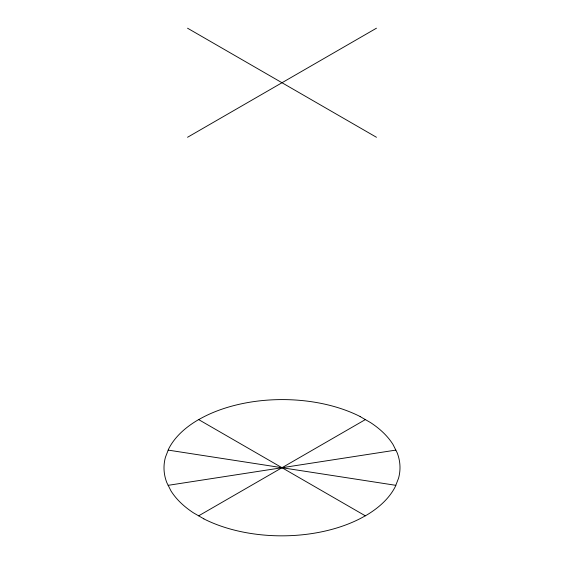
<?xml version="1.0" encoding="UTF-8"?>
<svg xmlns="http://www.w3.org/2000/svg" width="564" height="564" viewBox="0 0 564 564"><rect width="100%" height="100%" fill="white"/><g stroke="black" fill="none" stroke-linecap="round" stroke-linejoin="round"><path stroke-width="0.85" d="M187.537 137.278L376.463 28.2M198.648 515.834L365.352 419.595M168.142 485.329L395.857 450.1M168.142 450.1L395.857 485.329M187.537 28.2L376.463 137.278M360.114 416.57L370.583 422.612A117.686 67.948 0 0 1 393.052 444.573L397.176 452.786A117.968 68.11 0 0 1 398.522 478.307L395.272 486.654A118.292 68.293 0 0 1 365.352 515.834L198.648 419.595A118.292 68.293 0 0 0 168.728 448.775L165.478 457.122A117.968 68.11 0 0 0 166.824 482.643L170.948 490.856A117.686 67.948 0 0 0 193.417 512.817L203.886 518.859M365.303 515.806A118.01 68.131 0 0 1 203.837 518.887M198.697 419.623A118.01 68.131 0 0 1 360.163 416.542"/></g></svg>
